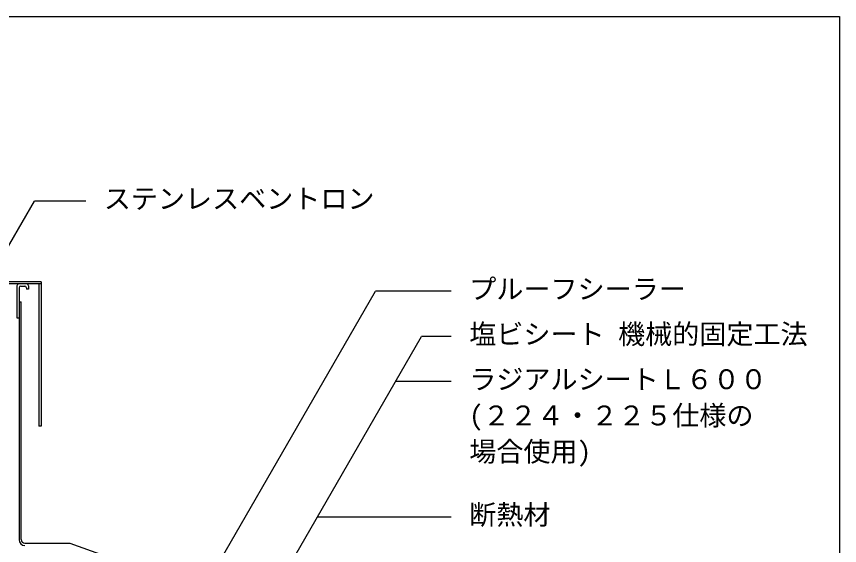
# Model space of a CAD drawing. Units: millimetres, scale not verified. Extents: x -351 to 449, y -606 to 624.
# Drawn here: x -7 to 449.2, y -309.1 to -16.1 of the extents above; entities that cross this region are included whole.
import ezdxf
from ezdxf.enums import TextEntityAlignment as Align

# ---------------------------------------------------------------- set-up
doc = ezdxf.new("R2010")
doc.units = ezdxf.units.MM
doc.header["$LTSCALE"] = 5
for name, color, linetype in [('2-3', 3, 'Continuous'), ('2-A_moji', 7, 'Continuous'), ('F-7', 1, 'Continuous')]:
    doc.layers.add(name, color=color, linetype=linetype)
doc.styles.add('ＭＳ ゴシック', font='')
doc.styles.get('ＭＳ ゴシック').set_extended_font_data('MS Gothic')

msp = doc.modelspace()

# ---------------------------------------------------------------- linework, layer by layer
at = {"layer": '2-3'}
for p, q in [((6.625, -163.003), (-29.375, -163.003)), ((6.625, -164.203), (-29.375, -164.203)), ((5.425, -164.203), (5.425, -243.003)), ((6.625, -163.003), (6.625, -243.003)), ((-6.775, -165.203), (-6.775, -183.003)), ((-5.575, -166.403), (-5.575, -305.888)), ((-4.575, -165.403), (-2.494, -165.403)), ((-1.494, -166.403), (-1.494, -167.203)), ((-0.294, -167.203), (-1.494, -167.203)), ((-0.294, -165.203), (-0.294, -167.203)), ((-5.575, -174.203), (-4.375, -174.203)), ((-4.375, -305.838), (-4.375, -174.203)), ((-6.775, -183.003), (-5.575, -183.003)), ((6.625, -243.003), (5.425, -243.003)), ((-2.375, -307.838), (22.625, -307.838)), ((22.625, -307.838), (56.515, -319.888))]:
    msp.add_line(p, q, dxfattribs=at)
for centre, radius, start, end in [((-5.775, -165.203), 1, 90, 180), ((-1.294, -165.203), 1, 0, 90), ((-4.575, -166.403), 1, 90, 180), ((-2.494, -166.403), 1, 0, 90), ((-2.375, -305.888), 3.2, 180, 270), ((-2.375, -305.838), 2, 180, 270)]:
    msp.add_arc(centre, radius, start, end, dxfattribs=at)
at = {"layer": '2-A_moji'}
for p, q in [((-22.348, -162.04), (2.906, -118.299)), ((31.359, -118.299), (2.906, -118.299)), ((105.838, -317.351), (191.893, -168.299)), ((233.932, -168.299), (191.893, -168.299)), ((125.461, -352.732), (217.511, -193.299)), ((233.932, -193.299), (217.511, -193.299)), ((233.932, -218.299), (203.077, -218.299)), ((233.932, -293.299), (159.775, -293.299))]:
    msp.add_line(p, q, dxfattribs=at)
at = {"layer": 'F-7'}
for p, q in [((-350.838, -16.088), (449.162, -16.088)), ((449.162, -16.088), (449.162, -606.088))]:
    msp.add_line(p, q, dxfattribs=at)

# ---------------------------------------------------------------- texts
at = {"layer": '2-A_moji', "style": 'ＭＳ ゴシック'}
for s, p in [('ステンレスベントロン', (41.359, -125.799)), ('プルーフシーラー', (243.932, -175.799)), ('塩ビシート 機械的固定工法', (243.932, -200.799)), ('ラジアルシートＬ６００', (243.932, -225.799)), ('(２２４・２２５仕様の', (243.932, -245.859)), ('場合使用)', (243.932, -265.859)), ('断熱材', (243.932, -300.799))]:
    msp.add_text(s, height=11, dxfattribs=at).set_placement(p, align=Align.BOTTOM_LEFT)

doc.saveas('drawing.dxf')
